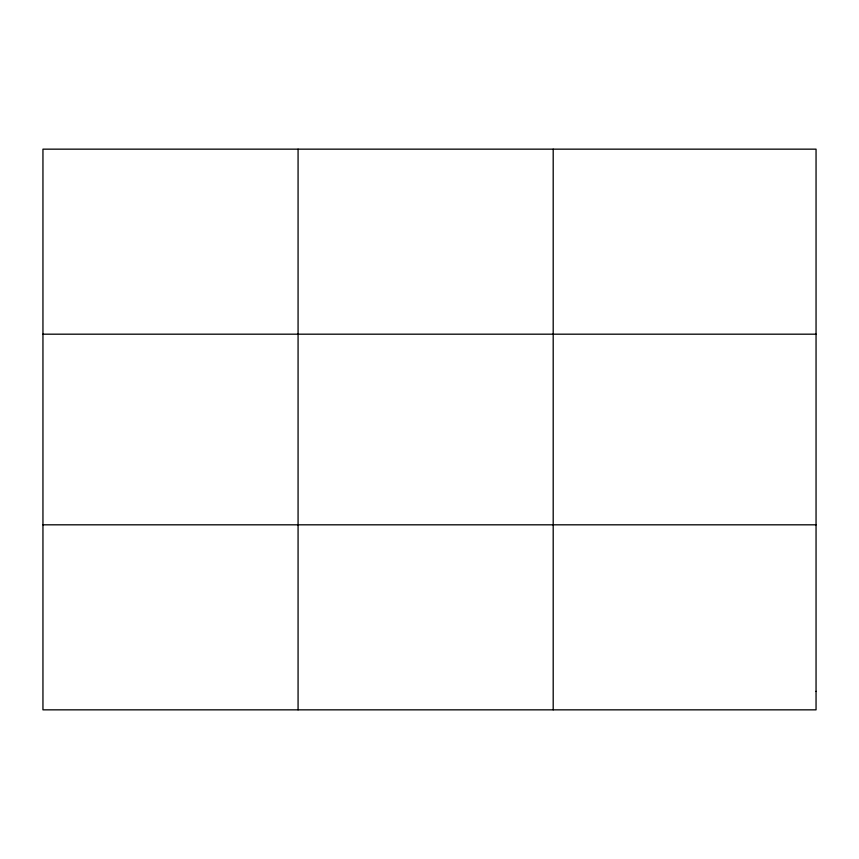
<?xml version="1.0" encoding="UTF-8"?>
<svg xmlns="http://www.w3.org/2000/svg" width="859" height="859" viewBox="0 0 859 859"><rect width="100%" height="100%" fill="white"/><g stroke="black" fill="none" stroke-linecap="round" stroke-linejoin="round"><path stroke-width="1.29" d="M298.073 149.155L298.073 709.845M553.196 149.155L553.196 709.845M42.95 334.183L816.05 334.183M42.95 524.817L816.05 524.817M816.05 691.345L816.05 709.845L42.95 709.845L42.95 149.155L816.05 149.155L816.05 691.345"/></g></svg>
